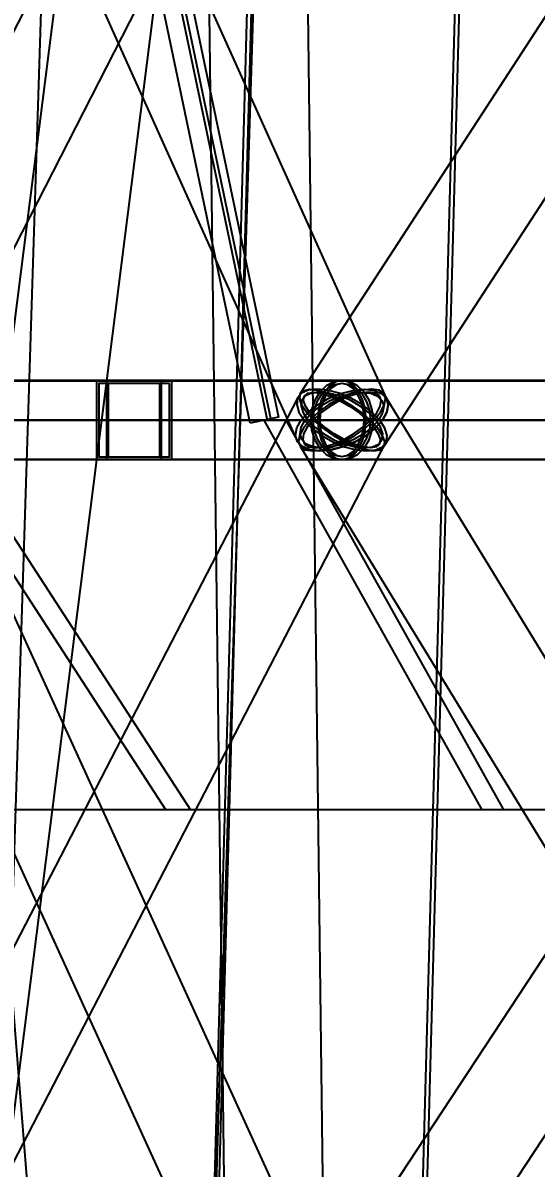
# Model space of a CAD drawing. Header units: millimetres. Extents: x -123812 to 252100, y -3000 to 639000.
# Drawn here: x -12400 to -9768, y 331163 to 337037 of the extents above; entities that cross this region are included whole.
import ezdxf

# ---------------------------------------------------------------- set-up
doc = ezdxf.new("R2010")
doc.units = ezdxf.units.MM
for name, color, linetype, lineweight in [('D-STR-DECK', 7, 'Continuous', 25), ('D-STR-DIM', 7, 'Continuous', 13), ('D-STR-STRC', 7, 'Continuous', 25)]:
    doc.layers.add(name, color=color, linetype=linetype, lineweight=lineweight)
doc.styles.add('OpenSansCondensed-Light', font='OpenSansCondensed-Light.ttf')
doc.styles.add('TOWER_UNICODE', font='Arial Unicode.ttf')
doc.dimstyles.new('EZDXF', dxfattribs={"dimtxt": 0.25, "dimasz": 0.175, "dimexe": 0.375, "dimexo": 0.125, "dimgap": 0.1, "dimtad": 1, "dimlfac": 100, "dimzin": 12, "dimdsep": 46, "dimtxsty": 'OpenSansCondensed-Light', "dimblk": 'ARCHTICK', "dimcen": 2.5, "dimazin": 3, "dimtfac": 0.5, "dimtmove": 2, "dimatfit": 3})

# ---------------------------------------------------------------- blocks, each defined once
blk = doc.blocks.new('_ARCHTICK')
at = {"color": 0, "linetype": 'BYBLOCK', "const_width": 0.15}
blk.add_lwpolyline([(-0.5, -0.5), (0.5, 0.5)], dxfattribs=at)

msp = doc.modelspace()

# ---------------------------------------------------------------- linework, layer by layer
at = {"layer": 'D-STR-DECK'}
for points in [[(-11235.1, 334984.6), (-15427.4, 354984.6), (-15280.6, 355015.4), (-11088.3, 335015.4)], [(-11235.1, 334984.6), (-15427.4, 354984.6), (-15280.6, 355015.4), (-11088.3, 335015.4)], [(-12934.3, 335000), (-13468.7, 337200), (-11609.6, 337200), (-11147.1, 335000)], [(-12934.3, 335000), (-13468.7, 337200), (-11609.6, 337200), (-11147.1, 335000)], [(-11127.4, 335000), (-11587.1, 337200), (-9545.1, 337200), (-9164.8, 335000)], [(-11127.4, 335000), (-11587.1, 337200), (-9545.1, 337200), (-9164.8, 335000)], [(-13090.3, 333000), (-14546.2, 335000), (-12837.6, 335000), (-11540, 333000)], [(-13090.3, 333000), (-14546.2, 335000), (-12837.6, 335000), (-11540, 333000)], [(-11667.3, 333000), (-12964.9, 335000), (-11052.1, 335000), (-9935, 333000)], [(-11667.3, 333000), (-12964.9, 335000), (-11052.1, 335000), (-9935, 333000)], [(-10044.6, 333000), (-11161.7, 335000), (-9077.5, 335000), (-8160, 333000)], [(-10044.6, 333000), (-11161.7, 335000), (-9077.5, 335000), (-8160, 333000)]]:
    msp.add_lwpolyline(points, close=True, dxfattribs=at)
at = {"layer": 'D-STR-STRC'}
for points in [[(-11893.9, 325019.9), (-13886.9, 350019.9), (-13895.5, 350027.6), (-13920.8, 350033.4), (-13961, 350037), (-14013.5, 350038.1), (-14074.5, 350036.5), (-14140.1, 350032.5), (-14205.6, 350026.2), (-14266.7, 350018.2), (-14319.1, 350008.9), (-14359.4, 349999.1), (-14384.7, 349989.2), (-14393.3, 349980.1), (-12400.4, 324980.1)], [(-13267.6, 324968.4), (-10099.3, 349968.4), (-10107.8, 349976.1), (-10133, 349985.5), (-10173.1, 349995.8), (-10225.3, 350006.5), (-10286, 350016.7), (-10351.3, 350025.7), (-10416.5, 350033), (-10477.3, 350038.1), (-10529.5, 350040.5), (-10569.5, 350040.2), (-10594.7, 350037.2), (-10603.3, 350031.6), (-13771.6, 325031.6)], [(-10784.7, 325003.1), (-11099.6, 350003.1), (-11108.3, 350014.6), (-11133.7, 350025.1), (-11174, 350033.9), (-11226.6, 350040.4), (-11287.9, 350044.1), (-11353.6, 350044.8), (-11419.4, 350042.5), (-11480.6, 350037.3), (-11533.2, 350029.5), (-11573.6, 350019.7), (-11598.9, 350008.6), (-11607.6, 349996.9), (-11292.7, 324996.9)], [(-7728.1, 340136.4), (-10977.9, 335136.4), (-10981.8, 335111.4), (-10970.9, 335078.8), (-10945.8, 335040.8), (-10908.4, 335000), (-10861, 334959.2), (-10807.1, 334921.2), (-10750.2, 334888.6), (-10694.2, 334863.6), (-10642.9, 334847.8), (-10599.9, 334842.5), (-10568.1, 334847.8), (-10549.6, 334863.6), (-7299.7, 339863.6)], [(-10854.3, 340111.4), (-13410.9, 335111.4), (-13415, 335078.8), (-13403.3, 335040.8), (-13376.6, 335000), (-13336.6, 334959.2), (-13286.2, 334921.2), (-13228.7, 334888.6), (-13168.1, 334863.6), (-13108.5, 334847.8), (-13054, 334842.5), (-13008.2, 334847.8), (-12974.4, 334863.6), (-12954.7, 334888.6), (-10398.1, 339888.6)], [(-13242.3, 339888.6), (-10991.6, 334888.6), (-10966.4, 334863.6), (-10927.4, 334847.8), (-10877.2, 334842.5), (-10819.3, 334847.8), (-10757.6, 334863.6), (-10696.3, 334888.6), (-10639.6, 334921.2), (-10591.4, 334959.2), (-10554.9, 335000), (-10532.7, 335040.8), (-10526.2, 335078.8), (-10535.9, 335111.4), (-12786.6, 340111.4)], [(-13182.8, 334796.8), (-10763.7, 334796.8), (-10722, 334803.7), (-10683.1, 334824), (-10649.7, 334856.3), (-10624.1, 334898.4), (-10608, 334947.4), (-10602.5, 335000), (-10608, 335052.6), (-10624.1, 335101.6), (-10649.7, 335143.7), (-10683.1, 335176), (-10722, 335196.3), (-10763.7, 335203.2), (-13182.8, 335203.2)], [(-13182.8, 334796.8), (-10763.7, 334796.8), (-10722, 334803.7), (-10683.1, 334824), (-10649.7, 334856.3), (-10624.1, 334898.4), (-10608, 334947.4), (-10602.5, 335000), (-10608, 335052.6), (-10624.1, 335101.6), (-10649.7, 335143.7), (-10683.1, 335176), (-10722, 335196.3), (-10763.7, 335203.2), (-13182.8, 335203.2)], [(-7611.1, 335203.2), (-10763.7, 335203.2), (-10795.8, 335196.3), (-10825.6, 335176), (-10851.2, 335143.7), (-10870.9, 335101.6), (-10883.2, 335052.6), (-10887.4, 335000), (-10883.2, 334947.4), (-10870.9, 334898.4), (-10851.2, 334856.3), (-10825.6, 334824), (-10795.8, 334803.7), (-10763.7, 334796.8), (-7611.1, 334796.8)], [(-7611.1, 335203.2), (-10763.7, 335203.2), (-10795.8, 335196.3), (-10825.6, 335176), (-10851.2, 335143.7), (-10870.9, 335101.6), (-10883.2, 335052.6), (-10887.4, 335000), (-10883.2, 334947.4), (-10870.9, 334898.4), (-10851.2, 334856.3), (-10825.6, 334824), (-10795.8, 334803.7), (-10763.7, 334796.8), (-7611.1, 334796.8)], [(-13123.6, 329887.7), (-10536.1, 334887.7), (-10531.8, 334920.6), (-10543.3, 334958.9), (-10569.9, 335000), (-10609.7, 335041.1), (-10659.9, 335079.4), (-10717.3, 335112.3), (-10777.8, 335137.5), (-10837.3, 335153.4), (-10891.9, 335158.8), (-10937.7, 335153.4), (-10971.6, 335137.5), (-10991.4, 335112.3), (-13578.9, 330112.3)], [(-10673.7, 330112.3), (-12955.4, 335112.3), (-12980.6, 335137.5), (-13019.7, 335153.4), (-13069.8, 335158.8), (-13127.7, 335153.4), (-13189.3, 335137.5), (-13250.5, 335112.3), (-13307.1, 335079.4), (-13355.2, 335041.1), (-13391.6, 335000), (-13413.7, 334958.9), (-13420.1, 334920.6), (-13410.3, 334887.7), (-11128.7, 329887.7)], [(-10687.8, 329862.5), (-7397.6, 334862.5), (-7393.6, 334887.7), (-7404.3, 334920.6), (-7429.1, 334958.9), (-7466.4, 335000), (-7513.5, 335041.1), (-7567.2, 335079.4), (-7624, 335112.3), (-7679.8, 335137.5), (-7731, 335153.4), (-7774, 335158.8), (-7805.9, 335153.4), (-7824.6, 335137.5), (-11114.7, 330137.5)], [(-7495.2, 330137.5), (-10550.6, 335137.5), (-10575.1, 335153.4), (-10612.4, 335158.8), (-10660.1, 335153.4), (-10714.8, 335137.5), (-10772.8, 335112.3), (-10830.2, 335079.4), (-10883.1, 335041.1), (-10927.9, 335000), (-10961.5, 334958.9), (-10981.5, 334920.6), (-10986.8, 334887.7), (-10976.8, 334862.5), (-7921.4, 329862.5)]]:
    msp.add_lwpolyline(points, dxfattribs=at)
for points in [[(-12375.1, 335000), (-11284.4, 335000), (-11126.8, 340000), (-12215.3, 340000)], [(-11309.1, 335000), (-10218.4, 335000), (-10082, 340000), (-11170.5, 340000)], [(-11287, 335000), (-10240.5, 335000), (-10103.5, 340000), (-11149, 340000)], [(-13853, 334800), (-11636.6, 334800), (-11636.6, 335200), (-13853, 335200)], [(-13853, 334800), (-11636.6, 334800), (-11636.6, 335200), (-13853, 335200)], [(-13293.5, 334800), (-6719.3, 334800), (-6719.3, 335200), (-13293.5, 335200)], [(-11636.6, 335200), (-12022.9, 335200), (-12022.9, 334800), (-11636.6, 334800)], [(-11636.6, 335200), (-12022.9, 335200), (-12022.9, 334800), (-11636.6, 334800)], [(-11971.2, 334800), (-6688.5, 334800), (-6688.5, 335200), (-11971.2, 335200)], [(-11688.3, 335200), (-11971.2, 335200), (-11971.2, 334800), (-11688.3, 334800)], [(-11971.2, 334800), (-6688.5, 334800), (-6688.5, 335200), (-11971.2, 335200)], [(-11688.3, 335200), (-11971.2, 335200), (-11971.2, 334800), (-11688.3, 334800)], [(-10924.9, 335000), (-10919.5, 334947.4), (-10903.3, 334898.4), (-10877.7, 334856.3), (-10844.3, 334824), (-10805.5, 334803.7), (-10763.7, 334796.8), (-10722, 334803.7), (-10683.1, 334824), (-10649.7, 334856.3), (-10624.1, 334898.4), (-10608, 334947.4), (-10602.5, 335000), (-10608, 335052.6), (-10624.1, 335101.6), (-10649.7, 335143.7), (-10683.1, 335176), (-10722, 335196.3), (-10763.7, 335203.2), (-10805.5, 335196.3), (-10844.3, 335176), (-10877.7, 335143.7), (-10903.3, 335101.6), (-10919.5, 335052.6)], [(-10924.9, 335000), (-10919.5, 334947.4), (-10903.3, 334898.4), (-10877.7, 334856.3), (-10844.3, 334824), (-10805.5, 334803.7), (-10763.7, 334796.8), (-10722, 334803.7), (-10683.1, 334824), (-10649.7, 334856.3), (-10624.1, 334898.4), (-10608, 334947.4), (-10602.5, 335000), (-10608, 335052.6), (-10624.1, 335101.6), (-10649.7, 335143.7), (-10683.1, 335176), (-10722, 335196.3), (-10763.7, 335203.2), (-10805.5, 335196.3), (-10844.3, 335176), (-10877.7, 335143.7), (-10903.3, 335101.6), (-10919.5, 335052.6)], [(-10887.4, 335000), (-10883.2, 334947.4), (-10870.9, 334898.4), (-10851.2, 334856.3), (-10825.6, 334824), (-10795.8, 334803.7), (-10763.7, 334796.8), (-10731.7, 334803.7), (-10701.9, 334824), (-10676.3, 334856.3), (-10656.6, 334898.4), (-10644.3, 334947.4), (-10640, 335000), (-10644.3, 335052.6), (-10656.6, 335101.6), (-10676.3, 335143.7), (-10701.9, 335176), (-10731.7, 335196.3), (-10763.7, 335203.2), (-10795.8, 335196.3), (-10825.6, 335176), (-10851.2, 335143.7), (-10870.9, 335101.6), (-10883.2, 335052.6)], [(-10887.4, 335000), (-10883.2, 334947.4), (-10870.9, 334898.4), (-10851.2, 334856.3), (-10825.6, 334824), (-10795.8, 334803.7), (-10763.7, 334796.8), (-10731.7, 334803.7), (-10701.9, 334824), (-10676.3, 334856.3), (-10656.6, 334898.4), (-10644.3, 334947.4), (-10640, 335000), (-10644.3, 335052.6), (-10656.6, 335101.6), (-10676.3, 335143.7), (-10701.9, 335176), (-10731.7, 335196.3), (-10763.7, 335203.2), (-10795.8, 335196.3), (-10825.6, 335176), (-10851.2, 335143.7), (-10870.9, 335101.6), (-10883.2, 335052.6)], [(-11648.1, 335188), (-12011.3, 335188), (-12011.3, 334812), (-11648.1, 334812)], [(-11648.1, 335188), (-12011.3, 335188), (-12011.3, 334812), (-11648.1, 334812)], [(-11696.8, 335188), (-11962.7, 335188), (-11962.7, 334812), (-11696.8, 334812)], [(-11696.8, 335188), (-11962.7, 335188), (-11962.7, 334812), (-11696.8, 334812)], [(-10554.9, 335000), (-10591.4, 334959.2), (-10639.6, 334921.2), (-10696.3, 334888.6), (-10757.6, 334863.6), (-10819.3, 334847.8), (-10877.2, 334842.5), (-10927.4, 334847.8), (-10966.4, 334863.6), (-10991.6, 334888.6), (-11001.3, 334921.2), (-10994.8, 334959.2), (-10972.5, 335000), (-10936.1, 335040.8), (-10887.9, 335078.8), (-10831.2, 335111.4), (-10769.9, 335136.4), (-10708.2, 335152.2), (-10650.3, 335157.5), (-10600.1, 335152.2), (-10561.1, 335136.4), (-10535.9, 335111.4), (-10526.2, 335078.8), (-10532.7, 335040.8)], [(-10957.6, 335000), (-10917.8, 334958.9), (-10867.5, 334920.6), (-10810.2, 334887.7), (-10749.7, 334862.5), (-10690.1, 334846.6), (-10635.6, 334841.2), (-10589.8, 334846.6), (-10555.9, 334862.5), (-10536.1, 334887.7), (-10531.8, 334920.6), (-10543.3, 334958.9), (-10569.9, 335000), (-10609.7, 335041.1), (-10659.9, 335079.4), (-10717.3, 335112.3), (-10777.8, 335137.5), (-10837.3, 335153.4), (-10891.9, 335158.8), (-10937.7, 335153.4), (-10971.6, 335137.5), (-10991.4, 335112.3), (-10995.7, 335079.4), (-10984.1, 335041.1)], [(-10927.9, 335000), (-10961.5, 334958.9), (-10981.5, 334920.6), (-10986.8, 334887.7), (-10976.8, 334862.5), (-10952.4, 334846.6), (-10915, 334841.2), (-10867.4, 334846.6), (-10812.7, 334862.5), (-10754.7, 334887.7), (-10697.2, 334920.6), (-10644.3, 334958.9), (-10599.6, 335000), (-10566, 335041.1), (-10545.9, 335079.4), (-10540.7, 335112.3), (-10550.6, 335137.5), (-10575.1, 335153.4), (-10612.4, 335158.8), (-10660.1, 335153.4), (-10714.8, 335137.5), (-10772.8, 335112.3), (-10830.2, 335079.4), (-10883.1, 335041.1)], [(-10619.1, 335000), (-10581.7, 334959.2), (-10556.6, 334921.2), (-10545.7, 334888.6), (-10549.6, 334863.6), (-10568.1, 334847.8), (-10599.9, 334842.5), (-10642.9, 334847.8), (-10694.2, 334863.6), (-10750.2, 334888.6), (-10807.1, 334921.2), (-10861, 334959.2), (-10908.4, 335000), (-10945.8, 335040.8), (-10970.9, 335078.8), (-10981.8, 335111.4), (-10977.9, 335136.4), (-10959.4, 335152.2), (-10927.5, 335157.5), (-10884.5, 335152.2), (-10833.3, 335136.4), (-10777.3, 335111.4), (-10720.4, 335078.8), (-10666.4, 335040.8)], [(-10575.5, 335000), (-10608.4, 334963.2), (-10651.8, 334929), (-10702.9, 334899.6), (-10758.2, 334877), (-10813.8, 334862.8), (-10866, 334858), (-10911.3, 334862.8), (-10946.4, 334877), (-10969.2, 334899.6), (-10977.9, 334929), (-10972.1, 334963.2), (-10952, 335000), (-10919.1, 335036.8), (-10875.6, 335071), (-10824.5, 335100.4), (-10769.3, 335123), (-10713.7, 335137.2), (-10661.5, 335142), (-10616.2, 335137.2), (-10581, 335123), (-10558.3, 335100.4), (-10549.6, 335071), (-10555.4, 335036.8)], [(-10938.5, 335000), (-10902.6, 334963), (-10857.3, 334928.4), (-10805.6, 334898.8), (-10751.1, 334876), (-10697.4, 334861.7), (-10648.2, 334856.9), (-10606.9, 334861.7), (-10576.3, 334876), (-10558.5, 334898.8), (-10554.6, 334928.4), (-10565, 334963), (-10589, 335000), (-10624.8, 335037), (-10670.2, 335071.6), (-10721.9, 335101.2), (-10776.4, 335124), (-10830.1, 335138.3), (-10879.3, 335143.1), (-10920.5, 335138.3), (-10951.2, 335124), (-10969, 335101.2), (-10972.8, 335071.6), (-10962.4, 335037)], [(-10911.7, 335000), (-10942, 334963), (-10960.1, 334928.4), (-10964.8, 334898.8), (-10955.9, 334876), (-10933.8, 334861.7), (-10900.1, 334856.9), (-10857.2, 334861.7), (-10807.9, 334876), (-10755.5, 334898.8), (-10703.8, 334928.4), (-10656.1, 334963), (-10615.7, 335000), (-10585.5, 335037), (-10567.4, 335071.6), (-10562.6, 335101.2), (-10571.6, 335124), (-10593.7, 335138.3), (-10627.3, 335143.1), (-10670.3, 335138.3), (-10719.6, 335124), (-10771.9, 335101.2), (-10823.7, 335071.6), (-10871.4, 335037)], [(-10633.4, 335000), (-10599.6, 334963.2), (-10577, 334929), (-10567.1, 334899.6), (-10570.7, 334877), (-10587.3, 334862.8), (-10616.1, 334858), (-10654.8, 334862.8), (-10701, 334877), (-10751.5, 334899.6), (-10802.8, 334929), (-10851.5, 334963.2), (-10894.1, 335000), (-10927.9, 335036.8), (-10950.5, 335071), (-10960.4, 335100.4), (-10956.8, 335123), (-10940.1, 335137.2), (-10911.4, 335142), (-10872.6, 335137.2), (-10826.4, 335123), (-10776, 335100.4), (-10724.7, 335071), (-10676, 335036.8)], [(-10912.3, 335000), (-10907.2, 334951.5), (-10892.4, 334906.4), (-10868.8, 334867.6), (-10838, 334837.9), (-10802.2, 334819.2), (-10763.7, 334812.8), (-10725.3, 334819.2), (-10689.5, 334837.9), (-10658.7, 334867.6), (-10635.1, 334906.4), (-10620.3, 334951.5), (-10615.2, 335000), (-10620.3, 335048.5), (-10635.1, 335093.6), (-10658.7, 335132.4), (-10689.5, 335162.1), (-10725.3, 335180.8), (-10763.7, 335187.2), (-10802.2, 335180.8), (-10838, 335162.1), (-10868.8, 335132.4), (-10892.4, 335093.6), (-10907.2, 335048.5)], [(-10912.3, 335000), (-10907.2, 334951.5), (-10892.4, 334906.4), (-10868.8, 334867.6), (-10838, 334837.9), (-10802.2, 334819.2), (-10763.7, 334812.8), (-10725.3, 334819.2), (-10689.5, 334837.9), (-10658.7, 334867.6), (-10635.1, 334906.4), (-10620.3, 334951.5), (-10615.2, 335000), (-10620.3, 335048.5), (-10635.1, 335093.6), (-10658.7, 335132.4), (-10689.5, 335162.1), (-10725.3, 335180.8), (-10763.7, 335187.2), (-10802.2, 335180.8), (-10838, 335162.1), (-10868.8, 335132.4), (-10892.4, 335093.6), (-10907.2, 335048.5)], [(-10877.7, 335000), (-10873.8, 334951.5), (-10862.4, 334906.4), (-10844.3, 334867.6), (-10820.7, 334837.9), (-10793.2, 334819.2), (-10763.7, 334812.8), (-10734.2, 334819.2), (-10706.8, 334837.9), (-10683.2, 334867.6), (-10665, 334906.4), (-10653.7, 334951.5), (-10649.8, 335000), (-10653.7, 335048.5), (-10665, 335093.6), (-10683.2, 335132.4), (-10706.8, 335162.1), (-10734.2, 335180.8), (-10763.7, 335187.2), (-10793.2, 335180.8), (-10820.7, 335162.1), (-10844.3, 335132.4), (-10862.4, 335093.6), (-10873.8, 335048.5)], [(-10877.7, 335000), (-10873.8, 334951.5), (-10862.4, 334906.4), (-10844.3, 334867.6), (-10820.7, 334837.9), (-10793.2, 334819.2), (-10763.7, 334812.8), (-10734.2, 334819.2), (-10706.8, 334837.9), (-10683.2, 334867.6), (-10665, 334906.4), (-10653.7, 334951.5), (-10649.8, 335000), (-10653.7, 335048.5), (-10665, 335093.6), (-10683.2, 335132.4), (-10706.8, 335162.1), (-10734.2, 335180.8), (-10763.7, 335187.2), (-10793.2, 335180.8), (-10820.7, 335162.1), (-10844.3, 335132.4), (-10862.4, 335093.6), (-10873.8, 335048.5)], [(-12535, 330000), (-11441.9, 330000), (-11284.4, 335000), (-12375.1, 335000)], [(-11284.4, 335000), (-11302.9, 335000), (-11357.4, 335000), (-11444.1, 335000), (-11557, 335000), (-11688.6, 335000), (-11829.7, 335000), (-11970.9, 335000), (-12102.4, 335000), (-12215.4, 335000), (-12302.1, 335000), (-12356.5, 335000), (-12375.1, 335000), (-12356.5, 335000), (-12302.1, 335000), (-12215.4, 335000), (-12102.4, 335000), (-11970.9, 335000), (-11829.7, 335000), (-11688.6, 335000), (-11557, 335000), (-11444.1, 335000), (-11357.4, 335000), (-11302.9, 335000)], [(-11284.4, 335000), (-11302.9, 335000), (-11357.4, 335000), (-11444.1, 335000), (-11557, 335000), (-11688.6, 335000), (-11829.7, 335000), (-11970.9, 335000), (-12102.4, 335000), (-12215.4, 335000), (-12302.1, 335000), (-12356.5, 335000), (-12375.1, 335000), (-12356.5, 335000), (-12302.1, 335000), (-12215.4, 335000), (-12102.4, 335000), (-11970.9, 335000), (-11829.7, 335000), (-11688.6, 335000), (-11557, 335000), (-11444.1, 335000), (-11357.4, 335000), (-11302.9, 335000)], [(-11357.4, 335000), (-11373.5, 335000), (-11420.7, 335000), (-11495.7, 335000), (-11593.6, 335000), (-11707.5, 335000), (-11829.7, 335000), (-11952, 335000), (-12065.9, 335000), (-12163.7, 335000), (-12238.8, 335000), (-12286, 335000), (-12302.1, 335000), (-12286, 335000), (-12238.8, 335000), (-12163.7, 335000), (-12065.9, 335000), (-11952, 335000), (-11829.7, 335000), (-11707.5, 335000), (-11593.6, 335000), (-11495.7, 335000), (-11420.7, 335000), (-11373.5, 335000)], [(-11357.4, 335000), (-11373.5, 335000), (-11420.7, 335000), (-11495.7, 335000), (-11593.6, 335000), (-11707.5, 335000), (-11829.7, 335000), (-11952, 335000), (-12065.9, 335000), (-12163.7, 335000), (-12238.8, 335000), (-12286, 335000), (-12302.1, 335000), (-12286, 335000), (-12238.8, 335000), (-12163.7, 335000), (-12065.9, 335000), (-11952, 335000), (-11829.7, 335000), (-11707.5, 335000), (-11593.6, 335000), (-11495.7, 335000), (-11420.7, 335000), (-11373.5, 335000)], [(-11447.8, 330000), (-10354.7, 330000), (-10218.4, 335000), (-11309.1, 335000)], [(-11424.9, 330000), (-10377.5, 330000), (-10240.5, 335000), (-11287, 335000)], [(-10218.4, 335000), (-10236.9, 335000), (-10291.4, 335000), (-10378.1, 335000), (-10491, 335000), (-10622.6, 335000), (-10763.7, 335000), (-10904.9, 335000), (-11036.4, 335000), (-11149.4, 335000), (-11236.1, 335000), (-11290.5, 335000), (-11309.1, 335000), (-11290.5, 335000), (-11236.1, 335000), (-11149.4, 335000), (-11036.4, 335000), (-10904.9, 335000), (-10763.7, 335000), (-10622.6, 335000), (-10491, 335000), (-10378.1, 335000), (-10291.4, 335000), (-10236.9, 335000)], [(-10218.4, 335000), (-10236.9, 335000), (-10291.4, 335000), (-10378.1, 335000), (-10491, 335000), (-10622.6, 335000), (-10763.7, 335000), (-10904.9, 335000), (-11036.4, 335000), (-11149.4, 335000), (-11236.1, 335000), (-11290.5, 335000), (-11309.1, 335000), (-11290.5, 335000), (-11236.1, 335000), (-11149.4, 335000), (-11036.4, 335000), (-10904.9, 335000), (-10763.7, 335000), (-10622.6, 335000), (-10491, 335000), (-10378.1, 335000), (-10291.4, 335000), (-10236.9, 335000)], [(-10240.5, 335000), (-10258.3, 335000), (-10310.6, 335000), (-10393.8, 335000), (-10502.1, 335000), (-10628.3, 335000), (-10763.7, 335000), (-10899.2, 335000), (-11025.3, 335000), (-11133.7, 335000), (-11216.9, 335000), (-11269.1, 335000), (-11287, 335000), (-11269.1, 335000), (-11216.9, 335000), (-11133.7, 335000), (-11025.3, 335000), (-10899.2, 335000), (-10763.7, 335000), (-10628.3, 335000), (-10502.1, 335000), (-10393.8, 335000), (-10310.6, 335000), (-10258.3, 335000)], [(-10291.4, 335000), (-10307.5, 335000), (-10354.7, 335000), (-10429.7, 335000), (-10527.6, 335000), (-10641.5, 335000), (-10763.7, 335000), (-10886, 335000), (-10999.9, 335000), (-11097.7, 335000), (-11172.8, 335000), (-11220, 335000), (-11236.1, 335000), (-11220, 335000), (-11172.8, 335000), (-11097.7, 335000), (-10999.9, 335000), (-10886, 335000), (-10763.7, 335000), (-10641.5, 335000), (-10527.6, 335000), (-10429.7, 335000), (-10354.7, 335000), (-10307.5, 335000)], [(-10291.4, 335000), (-10307.5, 335000), (-10354.7, 335000), (-10429.7, 335000), (-10527.6, 335000), (-10641.5, 335000), (-10763.7, 335000), (-10886, 335000), (-10999.9, 335000), (-11097.7, 335000), (-11172.8, 335000), (-11220, 335000), (-11236.1, 335000), (-11220, 335000), (-11172.8, 335000), (-11097.7, 335000), (-10999.9, 335000), (-10886, 335000), (-10763.7, 335000), (-10641.5, 335000), (-10527.6, 335000), (-10429.7, 335000), (-10354.7, 335000), (-10307.5, 335000)]]:
    msp.add_lwpolyline(points, close=True, dxfattribs=at)

# ---------------------------------------------------------------- dimensions: what is measured, and where the dimension line sits
at = {"layer": 'D-STR-DIM'}
msp.add_linear_dim(base=(-112000, 0), p1=(0, 0), p2=(0, 634000), angle=90, dimstyle='EZDXF', override={"dimtxt": 8400, "dimasz": 3750, "dimexe": 2100, "dimexo": 1800, "dimgap": 2100, "dimtad": 1, "dimdec": 0, "dimlfac": 1, "dimlunit": 2, "dimtxsty": 'TOWER_UNICODE', "dimclrd": 7, "dimclre": 7, "dimclrt": 7}, dxfattribs=at).render()

doc.saveas('drawing.dxf')
